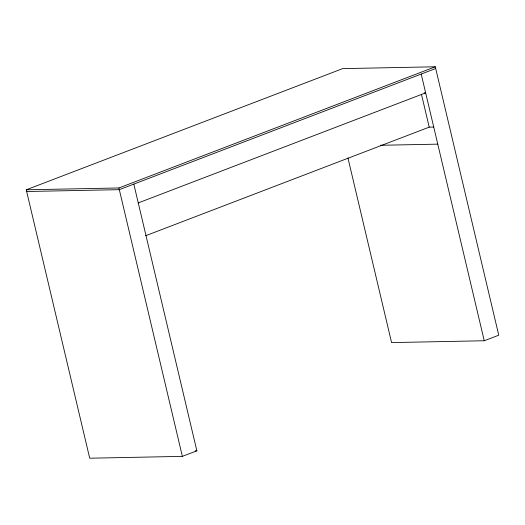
<?xml version="1.0" encoding="UTF-8"?>
<svg xmlns="http://www.w3.org/2000/svg" width="525" height="525" viewBox="0 0 525 525"><rect width="100%" height="100%" fill="white"/><g stroke="black" fill="none" stroke-linecap="round" stroke-linejoin="round"><path stroke-width="0.79" d="M133.822 184.118L196.868 450.817L182.365 456.369L89.703 458.213L26.25 189.801L342.635 68.631L435.297 66.787L498.75 335.199L484.247 340.751L391.584 342.595L347.931 157.927M26.25 189.801L118.912 187.963L435.297 66.787M435.704 68.499L119.319 189.669L26.657 191.507M138.265 202.919L425.65 92.859L424.141 92.886M145.648 235.738L429.214 127.142L433.729 127.05M380.369 145.287L437.771 144.145M195.228 450.85L196.868 450.817M421.201 74.051L484.247 340.751M421.503 94.539L429.214 127.142M118.912 187.963L182.365 456.369"/></g></svg>
